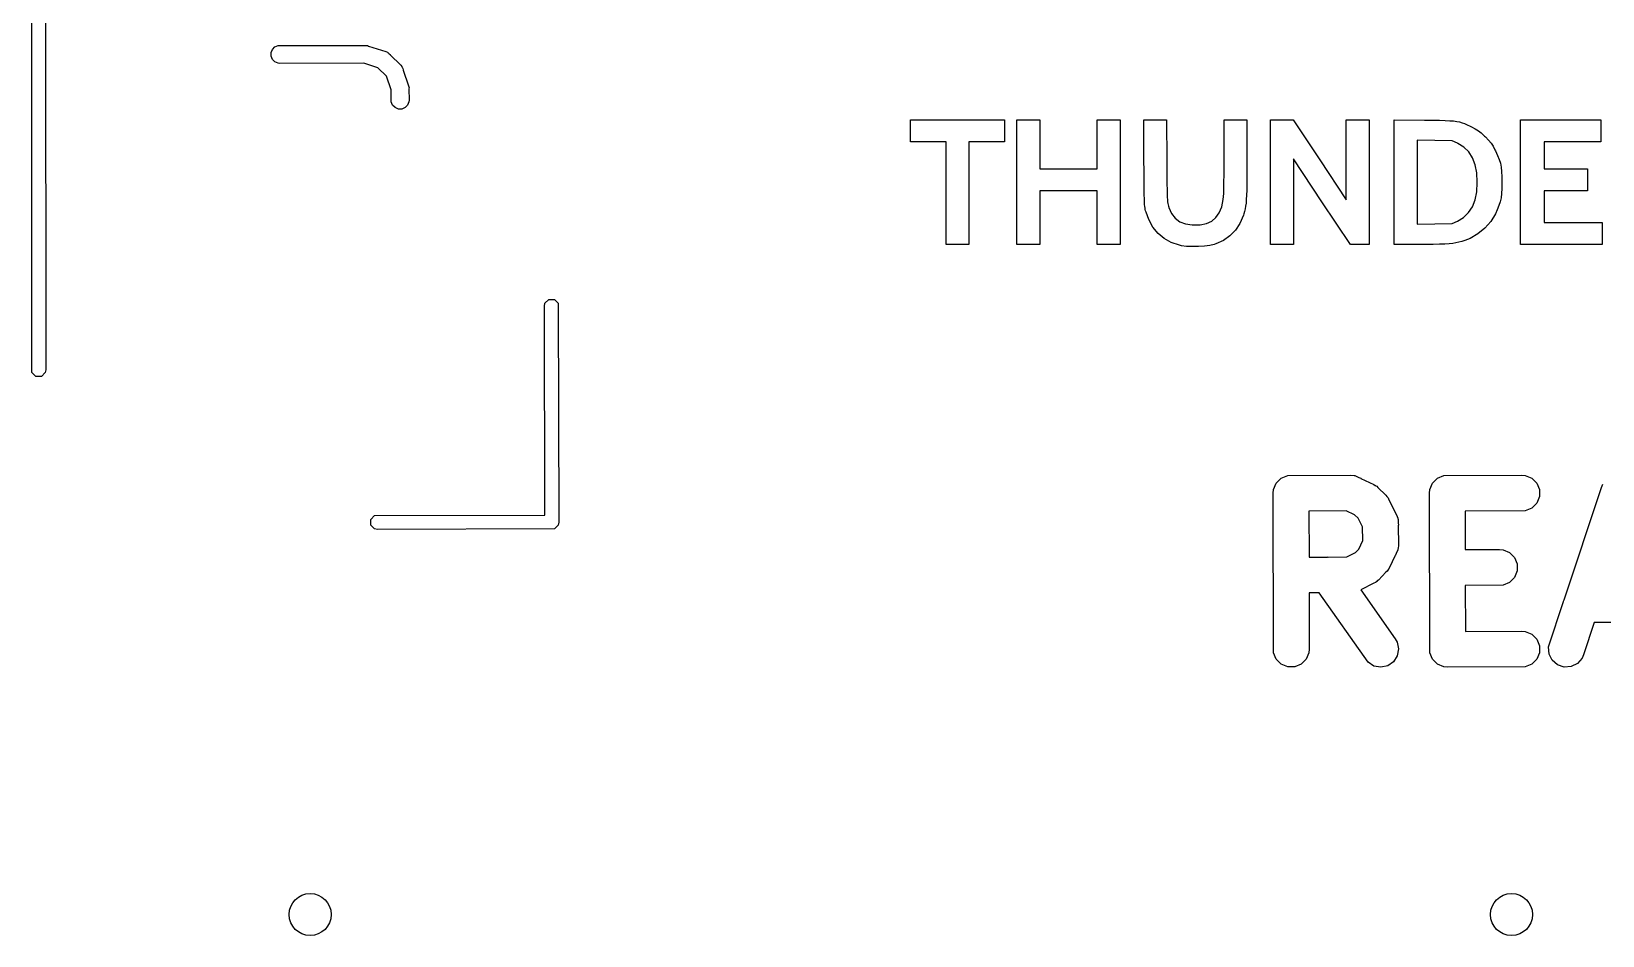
# Model space of a CAD drawing. Extents: x -4.983 to -4.013, y 5.383 to 5.987.
# Drawn here: x -4.983 to -4.468, y 5.383 to 5.679 of the extents above; entities that cross this region are included whole.
import ezdxf

# ---------------------------------------------------------------- set-up
doc = ezdxf.new("R2010")
doc.units = 0
doc.header["$MEASUREMENT"] = 0
doc.layers.add('BLACK', color=7, linetype='CONTINUOUS')

msp = doc.modelspace()

# ---------------------------------------------------------------- linework, layer by layer
at = {"layer": 'BLACK', "linetype": 'CONTINUOUS'}
for p, q in [((-4.97837, 5.80291), (-4.97819, 5.56854)), ((-4.98273, 5.56764), (-4.98291, 5.80201)), ((-4.90392, 5.67352), (-4.9031, 5.67433)), ((-4.9031, 5.67433), (-4.90204, 5.67477)), ((-4.90204, 5.67477), (-4.87334, 5.67483)), ((-4.87334, 5.67483), (-4.87305, 5.6748)), ((-4.87305, 5.6748), (-4.87297, 5.67481)), ((-4.87297, 5.67481), (-4.87291, 5.67479)), ((-4.87291, 5.67479), (-4.87277, 5.67477)), ((-4.87277, 5.67477), (-4.8724, 5.67462)), ((-4.8724, 5.67462), (-4.86678, 5.6728)), ((-4.90436, 5.67245), (-4.90392, 5.67352)), ((-4.90436, 5.6713), (-4.90436, 5.67245)), ((-4.90392, 5.67024), (-4.90436, 5.6713)), ((-4.9031, 5.66942), (-4.90392, 5.67024)), ((-4.90204, 5.66898), (-4.9031, 5.66942)), ((-4.90146, 5.66892), (-4.90204, 5.66898)), ((-4.87398, 5.66898), (-4.90146, 5.66892)), ((-4.86937, 5.66749), (-4.87398, 5.66898)), ((-4.86678, 5.6728), (-4.86626, 5.67257)), ((-4.86626, 5.67257), (-4.86618, 5.6725)), ((-4.86618, 5.6725), (-4.86608, 5.67246)), ((-4.86608, 5.67246), (-4.86569, 5.67207)), ((-4.86569, 5.67207), (-4.86539, 5.67181)), ((-4.86539, 5.67181), (-4.86535, 5.67175)), ((-4.86535, 5.67175), (-4.86188, 5.66834)), ((-4.86657, 5.66474), (-4.86937, 5.66749)), ((-4.86504, 5.66028), (-4.86657, 5.66474)), ((-4.86188, 5.66834), (-4.86151, 5.66789)), ((-4.86151, 5.66789), (-4.86147, 5.66779)), ((-4.86147, 5.66779), (-4.8614, 5.66771)), ((-4.8614, 5.66771), (-4.86123, 5.6672)), ((-4.86123, 5.6672), (-4.86107, 5.66683)), ((-4.86107, 5.66683), (-4.86107, 5.66675)), ((-4.86107, 5.66675), (-4.85929, 5.66156)), ((-4.86499, 5.6563), (-4.86504, 5.66028)), ((-4.85929, 5.66156), (-4.85923, 5.66128)), ((-4.85923, 5.66128), (-4.8592, 5.6612)), ((-4.8592, 5.6612), (-4.8592, 5.66114)), ((-4.8592, 5.66114), (-4.85916, 5.661)), ((-4.85916, 5.661), (-4.85919, 5.66063)), ((-4.85919, 5.66063), (-4.85914, 5.65688)), ((-4.86455, 5.65524), (-4.86499, 5.6563)), ((-4.86373, 5.65442), (-4.86455, 5.65524)), ((-4.86267, 5.65398), (-4.86373, 5.65442)), ((-4.86152, 5.65398), (-4.86267, 5.65398)), ((-4.86045, 5.65442), (-4.86152, 5.65398)), ((-4.85964, 5.65524), (-4.86045, 5.65442)), ((-4.8592, 5.6563), (-4.85964, 5.65524)), ((-4.85914, 5.65688), (-4.8592, 5.6563)), ((-4.6948, 5.64317), (-4.6948, 5.6504)), ((-4.6948, 5.6504), (-4.66407, 5.6504)), ((-4.66407, 5.6504), (-4.66407, 5.64317)), ((-4.65994, 5.6096), (-4.65994, 5.6504)), ((-4.65994, 5.6504), (-4.65246, 5.6504)), ((-4.65246, 5.6504), (-4.65246, 5.63439)), ((-4.63361, 5.63439), (-4.63361, 5.6504)), ((-4.63361, 5.6504), (-4.62612, 5.6504)), ((-4.62612, 5.6504), (-4.62612, 5.6096)), ((-4.61831, 5.63626), (-4.6184, 5.6504)), ((-4.6184, 5.6504), (-4.61092, 5.6504)), ((-4.61092, 5.6504), (-4.61083, 5.63691)), ((-4.59204, 5.63841), (-4.59204, 5.6504)), ((-4.59204, 5.6504), (-4.58455, 5.6504)), ((-4.58455, 5.6504), (-4.58455, 5.63776)), ((-4.5768, 5.6096), (-4.5768, 5.6504)), ((-4.5768, 5.6504), (-4.56937, 5.6504)), ((-4.56937, 5.6504), (-4.56069, 5.63729)), ((-4.55202, 5.63729), (-4.55202, 5.6504)), ((-4.55202, 5.6504), (-4.54453, 5.6504)), ((-4.54453, 5.6504), (-4.54453, 5.6096)), ((-4.53627, 5.64372), (-4.53627, 5.65044)), ((-4.53627, 5.65044), (-4.52639, 5.65033)), ((-4.52639, 5.65033), (-4.5237, 5.6503)), ((-4.5237, 5.6503), (-4.52146, 5.65027)), ((-4.52146, 5.65027), (-4.51961, 5.65022)), ((-4.51961, 5.65022), (-4.51809, 5.65015)), ((-4.51809, 5.65015), (-4.51684, 5.65005)), ((-4.51684, 5.65005), (-4.51579, 5.64992)), ((-4.51579, 5.64992), (-4.51487, 5.64974)), ((-4.51487, 5.64974), (-4.51404, 5.6495)), ((-4.51404, 5.6495), (-4.51322, 5.64919)), ((-4.51322, 5.64919), (-4.51235, 5.64881)), ((-4.51235, 5.64881), (-4.51138, 5.64835)), ((-4.49495, 5.6096), (-4.49495, 5.6504)), ((-4.49495, 5.6504), (-4.46862, 5.6504)), ((-4.46862, 5.6504), (-4.46862, 5.64317)), ((-4.53627, 5.6096), (-4.53627, 5.64372)), ((-4.52303, 5.64364), (-4.52878, 5.64372)), ((-4.52878, 5.64372), (-4.52878, 5.61627)), ((-4.51729, 5.64356), (-4.52303, 5.64364)), ((-4.51556, 5.64274), (-4.51729, 5.64356)), ((-4.51138, 5.64835), (-4.51098, 5.64816)), ((-4.51098, 5.64816), (-4.50973, 5.64751)), ((-4.50973, 5.64751), (-4.50871, 5.64688)), ((-4.50871, 5.64688), (-4.50776, 5.64613)), ((-4.50776, 5.64613), (-4.50669, 5.64513)), ((-4.50669, 5.64513), (-4.50643, 5.64486)), ((-4.50643, 5.64486), (-4.50536, 5.64375)), ((-4.50536, 5.64375), (-4.50456, 5.64279)), ((-4.68318, 5.64317), (-4.6948, 5.64317)), ((-4.68318, 5.6096), (-4.68318, 5.64317)), ((-4.66407, 5.64317), (-4.67569, 5.64317)), ((-4.67569, 5.64317), (-4.67569, 5.6096)), ((-4.59204, 5.63784), (-4.59204, 5.63841)), ((-4.51547, 5.64269), (-4.51556, 5.64274)), ((-4.5135, 5.64148), (-4.51547, 5.64269)), ((-4.5119, 5.63991), (-4.5135, 5.64148)), ((-4.51065, 5.63798), (-4.5119, 5.63991)), ((-4.50456, 5.64279), (-4.50391, 5.6418)), ((-4.50391, 5.6418), (-4.50328, 5.64061)), ((-4.50328, 5.64061), (-4.50313, 5.64031)), ((-4.50313, 5.64031), (-4.50242, 5.63878)), ((-4.50242, 5.63878), (-4.50189, 5.63745)), ((-4.46862, 5.64317), (-4.48721, 5.64317)), ((-4.48721, 5.64317), (-4.48721, 5.63439)), ((-4.65246, 5.63439), (-4.63361, 5.63439)), ((-4.6183, 5.63463), (-4.61831, 5.63626)), ((-4.61828, 5.63182), (-4.6183, 5.63463)), ((-4.61083, 5.63691), (-4.61081, 5.63392)), ((-4.61081, 5.63392), (-4.61079, 5.6314)), ((-4.59207, 5.63237), (-4.59205, 5.63499)), ((-4.59205, 5.63499), (-4.59204, 5.63784)), ((-4.58455, 5.63452), (-4.58457, 5.63175)), ((-4.58455, 5.63776), (-4.58455, 5.63452)), ((-4.55998, 5.62361), (-4.56932, 5.63762)), ((-4.56932, 5.63762), (-4.56932, 5.62361)), ((-4.56069, 5.63729), (-4.55202, 5.62419)), ((-4.55202, 5.62419), (-4.55202, 5.63729)), ((-4.50977, 5.63569), (-4.51065, 5.63798)), ((-4.50924, 5.63303), (-4.50977, 5.63569)), ((-4.50907, 5.63), (-4.50924, 5.63303)), ((-4.50189, 5.63745), (-4.50151, 5.63621)), ((-4.50151, 5.63621), (-4.50126, 5.63493)), ((-4.50126, 5.63493), (-4.50112, 5.63348)), ((-4.50112, 5.63348), (-4.50105, 5.63175)), ((-4.48721, 5.63439), (-4.47301, 5.63439)), ((-4.47301, 5.63439), (-4.47301, 5.62716)), ((-4.61826, 5.62944), (-4.61828, 5.63182)), ((-4.61824, 5.62747), (-4.61826, 5.62944)), ((-4.61079, 5.6314), (-4.61077, 5.6293)), ((-4.61077, 5.6293), (-4.61074, 5.62758)), ((-4.59219, 5.62639), (-4.59214, 5.62803)), ((-4.59214, 5.62803), (-4.5921, 5.63004)), ((-4.5921, 5.63004), (-4.59207, 5.63237)), ((-4.58459, 5.62939), (-4.58463, 5.6274)), ((-4.58457, 5.63175), (-4.58459, 5.62939)), ((-4.50926, 5.62685), (-4.50907, 5.62986)), ((-4.50907, 5.62986), (-4.50907, 5.63)), ((-4.50106, 5.62792), (-4.50114, 5.62624)), ((-4.50104, 5.63), (-4.50106, 5.62792)), ((-4.50105, 5.63175), (-4.50104, 5.63)), ((-4.63361, 5.62716), (-4.65246, 5.62716)), ((-4.65246, 5.62716), (-4.65246, 5.6096)), ((-4.63361, 5.6096), (-4.63361, 5.62716)), ((-4.61821, 5.62586), (-4.61824, 5.62747)), ((-4.61818, 5.62455), (-4.61821, 5.62586)), ((-4.61814, 5.62351), (-4.61818, 5.62455)), ((-4.61809, 5.62268), (-4.61814, 5.62351)), ((-4.61803, 5.62202), (-4.61809, 5.62268)), ((-4.61074, 5.62758), (-4.61072, 5.62619)), ((-4.61072, 5.62619), (-4.61068, 5.62508)), ((-4.61068, 5.62508), (-4.61063, 5.62421)), ((-4.61063, 5.62421), (-4.61057, 5.62353)), ((-4.61057, 5.62353), (-4.6105, 5.62299)), ((-4.6105, 5.62299), (-4.61042, 5.62255)), ((-4.59284, 5.62192), (-4.59233, 5.62431)), ((-4.59233, 5.62431), (-4.59232, 5.62442)), ((-4.59232, 5.62442), (-4.59225, 5.62517)), ((-4.59225, 5.62517), (-4.59219, 5.62639)), ((-4.58487, 5.62314), (-4.58501, 5.62213)), ((-4.58477, 5.62433), (-4.58487, 5.62314)), ((-4.58469, 5.62573), (-4.58477, 5.62433)), ((-4.58463, 5.6274), (-4.58469, 5.62573)), ((-4.56932, 5.62361), (-4.56932, 5.6096)), ((-4.55064, 5.6096), (-4.55998, 5.62361)), ((-4.5107, 5.62193), (-4.5098, 5.6242)), ((-4.5098, 5.6242), (-4.50926, 5.62685)), ((-4.50157, 5.62355), (-4.50198, 5.62231)), ((-4.5013, 5.62482), (-4.50157, 5.62355)), ((-4.50114, 5.62624), (-4.5013, 5.62482)), ((-4.47301, 5.62716), (-4.48721, 5.62716)), ((-4.48721, 5.62716), (-4.48721, 5.61683)), ((-4.61796, 5.62149), (-4.61803, 5.62202)), ((-4.61787, 5.62104), (-4.61796, 5.62149)), ((-4.61776, 5.62062), (-4.61787, 5.62104)), ((-4.61763, 5.62019), (-4.61776, 5.62062)), ((-4.61672, 5.61772), (-4.61763, 5.62019)), ((-4.61537, 5.61525), (-4.61672, 5.61772)), ((-4.61042, 5.62255), (-4.61031, 5.62216)), ((-4.61031, 5.62216), (-4.61019, 5.62177)), ((-4.61019, 5.62177), (-4.61017, 5.62171)), ((-4.61017, 5.62171), (-4.60928, 5.61976)), ((-4.60928, 5.61976), (-4.60808, 5.6182)), ((-4.60808, 5.6182), (-4.60655, 5.61705)), ((-4.5961, 5.61725), (-4.59471, 5.61841)), ((-4.59471, 5.61841), (-4.59363, 5.61996)), ((-4.59363, 5.61996), (-4.59284, 5.62192)), ((-4.58575, 5.61916), (-4.58687, 5.61651)), ((-4.58561, 5.6196), (-4.58575, 5.61916)), ((-4.58537, 5.6204), (-4.58561, 5.6196)), ((-4.58517, 5.62123), (-4.58537, 5.6204)), ((-4.58501, 5.62213), (-4.58517, 5.62123)), ((-4.51556, 5.61726), (-4.51358, 5.61846)), ((-4.51358, 5.61846), (-4.51196, 5.62002)), ((-4.51196, 5.62002), (-4.5107, 5.62193)), ((-4.50316, 5.61967), (-4.50468, 5.61715)), ((-4.50254, 5.62097), (-4.50316, 5.61967)), ((-4.50198, 5.62231), (-4.50254, 5.62097)), ((-4.6137, 5.61318), (-4.61537, 5.61525)), ((-4.6117, 5.61151), (-4.6137, 5.61318)), ((-4.60655, 5.61705), (-4.6047, 5.61631)), ((-4.6047, 5.61631), (-4.60253, 5.61597)), ((-4.60253, 5.61597), (-4.60004, 5.61603)), ((-4.60004, 5.61603), (-4.59986, 5.61605)), ((-4.59986, 5.61605), (-4.59781, 5.61647)), ((-4.59781, 5.61647), (-4.5961, 5.61725)), ((-4.59012, 5.61238), (-4.59228, 5.61088)), ((-4.58832, 5.61425), (-4.59012, 5.61238)), ((-4.58687, 5.61651), (-4.58832, 5.61425)), ((-4.52878, 5.61627), (-4.52303, 5.61636)), ((-4.52303, 5.61636), (-4.51729, 5.61644)), ((-4.51729, 5.61644), (-4.51556, 5.61726)), ((-4.50886, 5.61307), (-4.51144, 5.61159)), ((-4.50659, 5.61494), (-4.50886, 5.61307)), ((-4.50468, 5.61715), (-4.50659, 5.61494)), ((-4.48721, 5.61683), (-4.4681, 5.61683)), ((-4.4681, 5.61683), (-4.4681, 5.6096)), ((-4.67569, 5.6096), (-4.68318, 5.6096)), ((-4.65246, 5.6096), (-4.65994, 5.6096)), ((-4.62612, 5.6096), (-4.63361, 5.6096)), ((-4.60936, 5.61022), (-4.6117, 5.61151)), ((-4.60668, 5.60931), (-4.60936, 5.61022)), ((-4.606, 5.60916), (-4.60668, 5.60931)), ((-4.60434, 5.60897), (-4.606, 5.60916)), ((-4.60243, 5.60888), (-4.60434, 5.60897)), ((-4.60042, 5.6089), (-4.60243, 5.60888)), ((-4.59845, 5.60903), (-4.60042, 5.6089)), ((-4.59668, 5.60926), (-4.59845, 5.60903)), ((-4.59526, 5.60959), (-4.59668, 5.60926)), ((-4.59478, 5.60975), (-4.59526, 5.60959)), ((-4.59228, 5.61088), (-4.59478, 5.60975)), ((-4.56932, 5.6096), (-4.5768, 5.6096)), ((-4.54453, 5.6096), (-4.55064, 5.6096)), ((-4.52738, 5.6096), (-4.53627, 5.6096)), ((-4.52601, 5.6096), (-4.52738, 5.6096)), ((-4.52352, 5.60962), (-4.52601, 5.6096)), ((-4.52145, 5.60965), (-4.52352, 5.60962)), ((-4.51974, 5.6097), (-4.52145, 5.60965)), ((-4.51831, 5.60979), (-4.51974, 5.6097)), ((-4.51711, 5.60991), (-4.51831, 5.60979)), ((-4.51606, 5.61007), (-4.51711, 5.60991)), ((-4.5151, 5.61029), (-4.51606, 5.61007)), ((-4.51416, 5.61055), (-4.5151, 5.61029)), ((-4.51318, 5.61088), (-4.51416, 5.61055)), ((-4.51144, 5.61159), (-4.51318, 5.61088)), ((-4.4681, 5.6096), (-4.49495, 5.6096)), ((-4.8148, 5.58941), (-4.81462, 5.59031)), ((-4.81463, 5.5209), (-4.8148, 5.58941)), ((-4.81462, 5.59031), (-4.81334, 5.59159)), ((-4.81334, 5.59159), (-4.81154, 5.59159)), ((-4.81154, 5.59159), (-4.81026, 5.59031)), ((-4.81026, 5.59031), (-4.81008, 5.51854)), ((-4.98146, 5.56636), (-4.98273, 5.56764)), ((-4.97965, 5.56636), (-4.98146, 5.56636)), ((-4.97837, 5.56764), (-4.97965, 5.56636)), ((-4.97819, 5.56854), (-4.97837, 5.56764)), ((-4.57584, 5.52927), (-4.57495, 5.5314)), ((-4.57495, 5.5314), (-4.57332, 5.53303)), ((-4.57332, 5.53303), (-4.5712, 5.53391)), ((-4.5712, 5.53391), (-4.55055, 5.53402)), ((-4.55055, 5.53402), (-4.54939, 5.53391)), ((-4.54939, 5.53391), (-4.5492, 5.53383)), ((-4.5492, 5.53383), (-4.54899, 5.53381)), ((-4.54899, 5.53381), (-4.54786, 5.53327)), ((-4.54786, 5.53327), (-4.54727, 5.53303)), ((-4.54727, 5.53303), (-4.54719, 5.53295)), ((-4.54719, 5.53295), (-4.54303, 5.53096)), ((-4.54303, 5.53096), (-4.54253, 5.53065)), ((-4.54253, 5.53065), (-4.54239, 5.53059)), ((-4.54239, 5.53059), (-4.54229, 5.5305)), ((-4.54229, 5.5305), (-4.54205, 5.53035)), ((-4.54205, 5.53035), (-4.54166, 5.5299)), ((-4.52465, 5.52927), (-4.52377, 5.5314)), ((-4.52377, 5.5314), (-4.52214, 5.53303)), ((-4.52214, 5.53303), (-4.52001, 5.53391)), ((-4.52001, 5.53391), (-4.49449, 5.53402)), ((-4.49449, 5.53402), (-4.49334, 5.53391)), ((-4.49334, 5.53391), (-4.49121, 5.53303)), ((-4.49121, 5.53303), (-4.48958, 5.5314)), ((-4.48958, 5.5314), (-4.4887, 5.52927)), ((-4.4806, 5.49315), (-4.46841, 5.52999)), ((-4.46841, 5.52999), (-4.46794, 5.53104)), ((-4.57595, 5.52812), (-4.57584, 5.52927)), ((-4.57584, 5.47578), (-4.57595, 5.52812)), ((-4.54166, 5.5299), (-4.53906, 5.52742)), ((-4.53906, 5.52742), (-4.53869, 5.52697)), ((-4.53869, 5.52697), (-4.53857, 5.52686)), ((-4.53857, 5.52686), (-4.53851, 5.52675)), ((-4.53851, 5.52675), (-4.53832, 5.52652)), ((-4.53832, 5.52652), (-4.53806, 5.52589)), ((-4.53806, 5.52589), (-4.53552, 5.52101)), ((-4.52477, 5.52812), (-4.52465, 5.52927)), ((-4.52465, 5.47578), (-4.52477, 5.52812)), ((-4.48958, 5.52484), (-4.49121, 5.52321)), ((-4.4887, 5.52697), (-4.48958, 5.52484)), ((-4.4887, 5.52927), (-4.4887, 5.52697)), ((-4.87171, 5.51945), (-4.87043, 5.52073)), ((-4.87043, 5.52073), (-4.81463, 5.5209)), ((-4.55209, 5.52231), (-4.56424, 5.52224)), ((-4.56424, 5.52224), (-4.5642, 5.50714)), ((-4.54928, 5.52097), (-4.55209, 5.52231)), ((-4.54814, 5.51988), (-4.54928, 5.52097)), ((-4.54669, 5.51709), (-4.54814, 5.51988)), ((-4.53552, 5.52101), (-4.5351, 5.51993)), ((-4.5351, 5.51993), (-4.53509, 5.51972)), ((-4.53509, 5.51972), (-4.53501, 5.51952)), ((-4.49334, 5.52233), (-4.51306, 5.52224)), ((-4.51306, 5.52224), (-4.51303, 5.50958)), ((-4.49121, 5.52321), (-4.49334, 5.52233)), ((-4.87171, 5.51764), (-4.87171, 5.51945)), ((-4.87043, 5.51636), (-4.87171, 5.51764)), ((-4.86953, 5.51618), (-4.87043, 5.51636)), ((-4.81154, 5.51636), (-4.86953, 5.51618)), ((-4.81026, 5.51764), (-4.81154, 5.51636)), ((-4.81008, 5.51854), (-4.81026, 5.51764)), ((-4.54662, 5.51256), (-4.54669, 5.51709)), ((-4.53501, 5.51952), (-4.53499, 5.51835)), ((-4.53499, 5.51835), (-4.53494, 5.51763)), ((-4.53494, 5.51763), (-4.53498, 5.51751)), ((-4.53498, 5.51751), (-4.53489, 5.51106)), ((-4.54904, 5.50865), (-4.54795, 5.50979)), ((-4.54795, 5.50979), (-4.54662, 5.51256)), ((-4.5351, 5.5095), (-4.53564, 5.50837)), ((-4.53509, 5.50971), (-4.5351, 5.5095)), ((-4.53501, 5.50991), (-4.53509, 5.50971)), ((-4.53489, 5.51106), (-4.53501, 5.50991)), ((-4.51303, 5.50958), (-4.5018, 5.50965)), ((-4.5018, 5.50965), (-4.50065, 5.50954)), ((-4.50065, 5.50954), (-4.49852, 5.50866)), ((-4.5642, 5.50714), (-4.55817, 5.50717)), ((-4.55817, 5.50717), (-4.55799, 5.50721)), ((-4.55799, 5.50721), (-4.55777, 5.50717)), ((-4.55777, 5.50717), (-4.5518, 5.50721)), ((-4.5518, 5.50721), (-4.54904, 5.50865)), ((-4.53596, 5.5077), (-4.53795, 5.50354)), ((-4.53589, 5.50778), (-4.53596, 5.5077)), ((-4.53564, 5.50837), (-4.53589, 5.50778)), ((-4.49852, 5.50866), (-4.49689, 5.50703)), ((-4.49689, 5.50703), (-4.49601, 5.5049)), ((-4.49601, 5.5049), (-4.49601, 5.50259)), ((-4.54205, 5.49908), (-4.54216, 5.49902)), ((-4.54195, 5.4992), (-4.54205, 5.49908)), ((-4.5415, 5.49957), (-4.54195, 5.4992)), ((-4.53902, 5.50217), (-4.5415, 5.49957)), ((-4.53857, 5.50256), (-4.53902, 5.50217)), ((-4.53842, 5.50281), (-4.53857, 5.50256)), ((-4.53832, 5.5029), (-4.53842, 5.50281)), ((-4.53826, 5.50305), (-4.53832, 5.5029)), ((-4.53795, 5.50354), (-4.53826, 5.50305)), ((-4.49689, 5.50047), (-4.49852, 5.49884)), ((-4.49601, 5.50259), (-4.49689, 5.50047)), ((-4.56095, 5.49545), (-4.56418, 5.49544)), ((-4.56418, 5.49544), (-4.56414, 5.47694)), ((-4.54488, 5.47267), (-4.56095, 5.49545)), ((-4.54302, 5.49857), (-4.54727, 5.49636)), ((-4.54727, 5.49636), (-4.53596, 5.48032)), ((-4.54239, 5.49884), (-4.54302, 5.49857)), ((-4.54216, 5.49902), (-4.54239, 5.49884)), ((-4.50065, 5.49795), (-4.513, 5.49788)), ((-4.513, 5.49788), (-4.51297, 5.48276)), ((-4.49852, 5.49884), (-4.50065, 5.49795)), ((-4.48573, 5.47768), (-4.48079, 5.4926)), ((-4.48079, 5.49271), (-4.4806, 5.49315)), ((-4.48079, 5.4926), (-4.48079, 5.49271)), ((-4.47075, 5.48567), (-4.47426, 5.47507)), ((-4.45481, 5.48574), (-4.47075, 5.48567)), ((-4.53596, 5.48032), (-4.53539, 5.47931)), ((-4.53539, 5.47931), (-4.53489, 5.47706)), ((-4.51297, 5.48276), (-4.49449, 5.48284)), ((-4.49449, 5.48284), (-4.49334, 5.48273)), ((-4.49334, 5.48273), (-4.49121, 5.48185)), ((-4.49121, 5.48185), (-4.48958, 5.48022)), ((-4.48958, 5.48022), (-4.4887, 5.47809)), ((-4.57495, 5.47366), (-4.57584, 5.47578)), ((-4.57332, 5.47203), (-4.57495, 5.47366)), ((-4.56513, 5.47366), (-4.56676, 5.47203)), ((-4.56425, 5.47578), (-4.56513, 5.47366)), ((-4.56414, 5.47694), (-4.56425, 5.47578)), ((-4.53529, 5.4748), (-4.53653, 5.47285)), ((-4.53489, 5.47706), (-4.53529, 5.4748)), ((-4.52377, 5.47366), (-4.52465, 5.47578)), ((-4.52214, 5.47203), (-4.52377, 5.47366)), ((-4.48958, 5.47366), (-4.49121, 5.47203)), ((-4.4887, 5.47578), (-4.48958, 5.47366)), ((-4.4887, 5.47809), (-4.4887, 5.47578)), ((-4.48556, 5.47538), (-4.48573, 5.47768)), ((-4.48453, 5.47332), (-4.48556, 5.47538)), ((-4.47474, 5.47401), (-4.47625, 5.47227)), ((-4.47426, 5.47507), (-4.47474, 5.47401)), ((-4.5712, 5.47114), (-4.57332, 5.47203)), ((-4.56889, 5.47114), (-4.5712, 5.47114)), ((-4.56676, 5.47203), (-4.56889, 5.47114)), ((-4.54294, 5.47143), (-4.54488, 5.47267)), ((-4.54067, 5.47103), (-4.54294, 5.47143)), ((-4.53842, 5.47153), (-4.54067, 5.47103)), ((-4.53653, 5.47285), (-4.53842, 5.47153)), ((-4.52001, 5.47114), (-4.52214, 5.47203)), ((-4.51886, 5.47103), (-4.52001, 5.47114)), ((-4.49334, 5.47114), (-4.51886, 5.47103)), ((-4.49121, 5.47203), (-4.49334, 5.47114)), ((-4.48279, 5.47181), (-4.48453, 5.47332)), ((-4.48061, 5.47108), (-4.48279, 5.47181)), ((-4.47831, 5.47124), (-4.48061, 5.47108)), ((-4.47625, 5.47227), (-4.47831, 5.47124))]:
    msp.add_line(p, q, dxfattribs=at)
at = {"layer": 'BLACK'}
for centre in [(-4.89157, 5.39), (-4.49787, 5.39)]:
    msp.add_circle(centre, 0.00689, dxfattribs=at)

doc.saveas('drawing.dxf')
